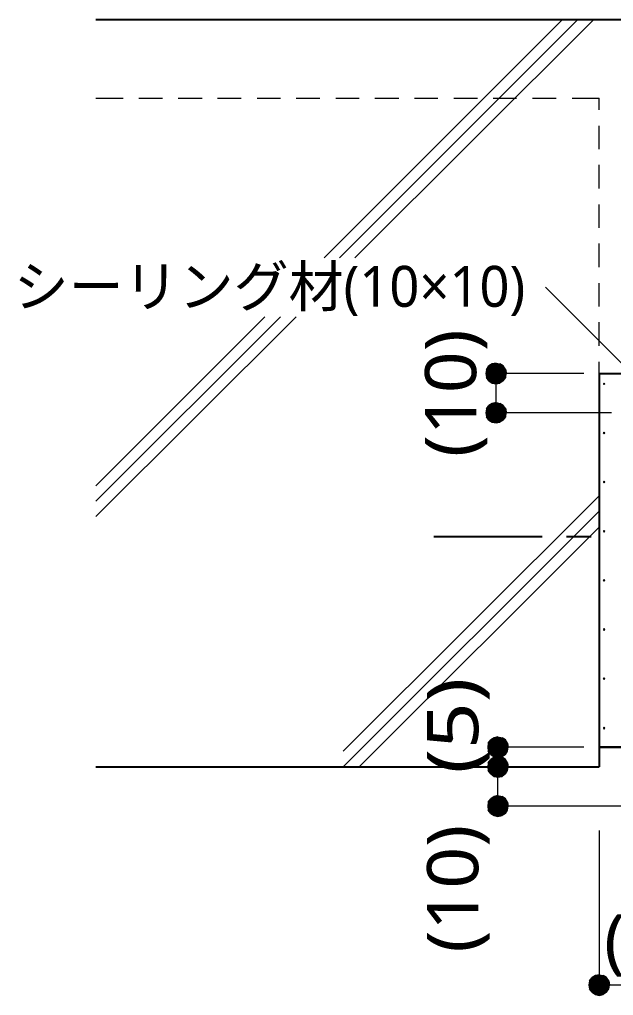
# Model space of a CAD drawing. Header units: millimetres. Extents: x 0 to 420, y 0 to 297.
# Drawn here: x 41.74 to 71.91, y 78.89 to 128.5 of the extents above; entities that cross this region are included whole.
import ezdxf
from ezdxf.enums import TextEntityAlignment as Align

# ---------------------------------------------------------------- set-up
doc = ezdxf.new("R2010")
doc.units = ezdxf.units.MM
doc.styles.add('kst32b', font='NotoSansJP-Variable.ttf')

msp = doc.modelspace()

# ---------------------------------------------------------------- hatches: boundary and pattern name
h = msp.add_hatch(color=7)
h.paths.add_polyline_path([(65.744, 110.998), (65.574, 110.892), (65.955, 110.511), (65.744, 110.998)])
h.paths.add_polyline_path([(65.574, 110.892), (65.955, 110.511), (65.469, 110.702), (65.574, 110.892)])
h.paths.add_polyline_path([(65.955, 110.511), (65.469, 110.702), (65.426, 110.511), (65.955, 110.511)])
h = msp.add_hatch(color=7)
h.paths.add_polyline_path([(66.315, 110.892), (66.146, 110.998), (65.955, 110.511), (66.315, 110.892)])
h.paths.add_polyline_path([(66.146, 110.998), (65.955, 110.511), (65.955, 111.04), (66.146, 110.998)])
h.paths.add_polyline_path([(65.955, 110.511), (65.955, 111.04), (65.744, 110.998), (65.955, 110.511)])
h = msp.add_hatch(color=7)
h.paths.add_polyline_path([(66.442, 110.3), (66.463, 110.511), (65.955, 110.511), (66.442, 110.3)])
h.paths.add_polyline_path([(66.463, 110.511), (65.955, 110.511), (66.442, 110.702), (66.463, 110.511)])
h.paths.add_polyline_path([(65.955, 110.511), (66.442, 110.702), (66.315, 110.892), (65.955, 110.511)])
h = msp.add_hatch(color=7)
h.paths.add_polyline_path([(65.426, 110.511), (65.469, 110.3), (65.955, 110.511), (65.426, 110.511)])
h.paths.add_polyline_path([(65.469, 110.3), (65.955, 110.511), (65.574, 110.13), (65.469, 110.3)])
h.paths.add_polyline_path([(65.955, 110.511), (65.574, 110.13), (65.744, 110.024), (65.955, 110.511)])
for points in [[(65.744, 110.024), (65.955, 109.982), (65.955, 110.511), (65.744, 110.024)], [(71.438, 110.024), (71.416, 110.003), (71.395, 109.982), (71.416, 109.961), (71.438, 109.94), (71.459, 109.961), (71.48, 109.982), (71.459, 110.003), (71.438, 110.024)], [(65.744, 108.035), (65.955, 107.992), (65.955, 108.5), (65.744, 108.035)], [(71.438, 107.527), (71.416, 107.505), (71.395, 107.484), (71.416, 107.463), (71.438, 107.442), (71.459, 107.463), (71.48, 107.484), (71.459, 107.505), (71.438, 107.527)], [(71.438, 105.029), (71.416, 105.008), (71.395, 104.987), (71.416, 104.966), (71.438, 104.944), (71.459, 104.966), (71.48, 104.987), (71.459, 105.008), (71.438, 105.029)], [(71.438, 102.531), (71.416, 102.51), (71.395, 102.489), (71.416, 102.468), (71.438, 102.447), (71.459, 102.468), (71.48, 102.489), (71.459, 102.51), (71.438, 102.531)], [(71.438, 100.034), (71.416, 100.012), (71.395, 99.991), (71.416, 99.97), (71.438, 99.949), (71.459, 99.97), (71.48, 99.991), (71.459, 100.012), (71.438, 100.034)], [(71.438, 97.536), (71.416, 97.515), (71.395, 97.494), (71.416, 97.472), (71.438, 97.451), (71.459, 97.472), (71.48, 97.494), (71.459, 97.515), (71.438, 97.536)], [(71.438, 95.038), (71.416, 95.017), (71.395, 94.996), (71.416, 94.975), (71.438, 94.954), (71.459, 94.975), (71.48, 94.996), (71.459, 95.017), (71.438, 95.038)], [(71.438, 92.52), (71.416, 92.498), (71.395, 92.477), (71.416, 92.456), (71.438, 92.435), (71.459, 92.456), (71.48, 92.477), (71.459, 92.498), (71.438, 92.52)], [(65.85, 91.017), (66.04, 90.974), (66.04, 91.504), (65.85, 91.017)], [(65.85, 90.022), (66.04, 89.979), (66.04, 90.509), (65.85, 90.022)], [(65.85, 88.032), (66.04, 87.99), (66.04, 88.519), (65.85, 88.032)], [(70.993, 78.93), (71.184, 78.888), (71.184, 79.417), (70.993, 78.93)]]:
    msp.add_hatch(color=7).paths.add_polyline_path(points)
h = msp.add_hatch(color=7)
h.paths.add_polyline_path([(65.955, 109.982), (66.146, 110.024), (65.955, 110.511), (65.955, 109.982)])
h.paths.add_polyline_path([(66.146, 110.024), (65.955, 110.511), (66.315, 110.13), (66.146, 110.024)])
h.paths.add_polyline_path([(65.955, 110.511), (66.315, 110.13), (66.442, 110.3), (65.955, 110.511)])
h = msp.add_hatch(color=7)
h.paths.add_polyline_path([(65.744, 108.987), (65.574, 108.881), (65.955, 108.5), (65.744, 108.987)])
h.paths.add_polyline_path([(65.574, 108.881), (65.955, 108.5), (65.469, 108.712), (65.574, 108.881)])
h.paths.add_polyline_path([(65.955, 108.5), (65.469, 108.712), (65.426, 108.5), (65.955, 108.5)])
h = msp.add_hatch(color=7)
h.paths.add_polyline_path([(66.315, 108.881), (66.146, 108.987), (65.955, 108.5), (66.315, 108.881)])
h.paths.add_polyline_path([(66.146, 108.987), (65.955, 108.5), (65.955, 109.029), (66.146, 108.987)])
h.paths.add_polyline_path([(65.955, 108.5), (65.955, 109.029), (65.744, 108.987), (65.955, 108.5)])
h = msp.add_hatch(color=7)
h.paths.add_polyline_path([(66.442, 108.31), (66.463, 108.5), (65.955, 108.5), (66.442, 108.31)])
h.paths.add_polyline_path([(66.463, 108.5), (65.955, 108.5), (66.442, 108.712), (66.463, 108.5)])
h.paths.add_polyline_path([(65.955, 108.5), (66.442, 108.712), (66.315, 108.881), (65.955, 108.5)])
h = msp.add_hatch(color=7)
h.paths.add_polyline_path([(65.426, 108.5), (65.469, 108.31), (65.955, 108.5), (65.426, 108.5)])
h.paths.add_polyline_path([(65.469, 108.31), (65.955, 108.5), (65.574, 108.14), (65.469, 108.31)])
h.paths.add_polyline_path([(65.955, 108.5), (65.574, 108.14), (65.744, 108.035), (65.955, 108.5)])
h = msp.add_hatch(color=7)
h.paths.add_polyline_path([(65.955, 107.992), (66.146, 108.035), (65.955, 108.5), (65.955, 107.992)])
h.paths.add_polyline_path([(66.146, 108.035), (65.955, 108.5), (66.315, 108.14), (66.146, 108.035)])
h.paths.add_polyline_path([(65.955, 108.5), (66.315, 108.14), (66.442, 108.31), (65.955, 108.5)])
h = msp.add_hatch(color=7)
h.paths.add_polyline_path([(65.85, 91.99), (65.68, 91.884), (66.04, 91.504), (65.85, 91.99)])
h.paths.add_polyline_path([(65.68, 91.884), (66.04, 91.504), (65.553, 91.715), (65.68, 91.884)])
h.paths.add_polyline_path([(66.04, 91.504), (65.553, 91.715), (65.532, 91.504), (66.04, 91.504)])
h = msp.add_hatch(color=7)
h.paths.add_polyline_path([(66.421, 91.884), (66.252, 91.99), (66.04, 91.504), (66.421, 91.884)])
h.paths.add_polyline_path([(66.252, 91.99), (66.04, 91.504), (66.04, 92.033), (66.252, 91.99)])
h.paths.add_polyline_path([(66.04, 91.504), (66.04, 92.033), (65.85, 91.99), (66.04, 91.504)])
h = msp.add_hatch(color=7)
h.paths.add_polyline_path([(66.527, 91.313), (66.569, 91.504), (66.04, 91.504), (66.527, 91.313)])
h.paths.add_polyline_path([(66.569, 91.504), (66.04, 91.504), (66.527, 91.715), (66.569, 91.504)])
h.paths.add_polyline_path([(66.04, 91.504), (66.527, 91.715), (66.421, 91.884), (66.04, 91.504)])
h = msp.add_hatch(color=7)
h.paths.add_polyline_path([(65.532, 91.504), (65.553, 91.313), (66.04, 91.504), (65.532, 91.504)])
h.paths.add_polyline_path([(65.553, 91.313), (66.04, 91.504), (65.68, 91.144), (65.553, 91.313)])
h.paths.add_polyline_path([(66.04, 91.504), (65.68, 91.144), (65.85, 91.017), (66.04, 91.504)])
h = msp.add_hatch(color=7)
h.paths.add_polyline_path([(66.04, 90.974), (66.252, 91.017), (66.04, 91.504), (66.04, 90.974)])
h.paths.add_polyline_path([(66.252, 91.017), (66.04, 91.504), (66.421, 91.144), (66.252, 91.017)])
h.paths.add_polyline_path([(66.04, 91.504), (66.421, 91.144), (66.527, 91.313), (66.04, 91.504)])
h = msp.add_hatch(color=7)
h.paths.add_polyline_path([(65.85, 90.996), (65.68, 90.89), (66.04, 90.509), (65.85, 90.996)])
h.paths.add_polyline_path([(65.68, 90.89), (66.04, 90.509), (65.553, 90.72), (65.68, 90.89)])
h.paths.add_polyline_path([(66.04, 90.509), (65.553, 90.72), (65.532, 90.509), (66.04, 90.509)])
h = msp.add_hatch(color=7)
h.paths.add_polyline_path([(66.421, 90.89), (66.252, 90.996), (66.04, 90.509), (66.421, 90.89)])
h.paths.add_polyline_path([(66.252, 90.996), (66.04, 90.509), (66.04, 91.038), (66.252, 90.996)])
h.paths.add_polyline_path([(66.04, 90.509), (66.04, 91.038), (65.85, 90.996), (66.04, 90.509)])
h = msp.add_hatch(color=7)
h.paths.add_polyline_path([(66.527, 90.318), (66.569, 90.509), (66.04, 90.509), (66.527, 90.318)])
h.paths.add_polyline_path([(66.569, 90.509), (66.04, 90.509), (66.527, 90.72), (66.569, 90.509)])
h.paths.add_polyline_path([(66.04, 90.509), (66.527, 90.72), (66.421, 90.89), (66.04, 90.509)])
h = msp.add_hatch(color=7)
h.paths.add_polyline_path([(65.532, 90.509), (65.553, 90.318), (66.04, 90.509), (65.532, 90.509)])
h.paths.add_polyline_path([(65.553, 90.318), (66.04, 90.509), (65.68, 90.149), (65.553, 90.318)])
h.paths.add_polyline_path([(66.04, 90.509), (65.68, 90.149), (65.85, 90.022), (66.04, 90.509)])
h = msp.add_hatch(color=7)
h.paths.add_polyline_path([(66.04, 89.979), (66.252, 90.022), (66.04, 90.509), (66.04, 89.979)])
h.paths.add_polyline_path([(66.252, 90.022), (66.04, 90.509), (66.421, 90.149), (66.252, 90.022)])
h.paths.add_polyline_path([(66.04, 90.509), (66.421, 90.149), (66.527, 90.318), (66.04, 90.509)])
h = msp.add_hatch(color=7)
h.paths.add_polyline_path([(65.85, 89.006), (65.68, 88.879), (66.04, 88.519), (65.85, 89.006)])
h.paths.add_polyline_path([(65.68, 88.879), (66.04, 88.519), (65.553, 88.709), (65.68, 88.879)])
h.paths.add_polyline_path([(66.04, 88.519), (65.553, 88.709), (65.532, 88.519), (66.04, 88.519)])
h = msp.add_hatch(color=7)
h.paths.add_polyline_path([(66.421, 88.879), (66.252, 89.006), (66.04, 88.519), (66.421, 88.879)])
h.paths.add_polyline_path([(66.252, 89.006), (66.04, 88.519), (66.04, 89.048), (66.252, 89.006)])
h.paths.add_polyline_path([(66.04, 88.519), (66.04, 89.048), (65.85, 89.006), (66.04, 88.519)])
h = msp.add_hatch(color=7)
h.paths.add_polyline_path([(66.527, 88.307), (66.569, 88.519), (66.04, 88.519), (66.527, 88.307)])
h.paths.add_polyline_path([(66.569, 88.519), (66.04, 88.519), (66.527, 88.709), (66.569, 88.519)])
h.paths.add_polyline_path([(66.04, 88.519), (66.527, 88.709), (66.421, 88.879), (66.04, 88.519)])
h = msp.add_hatch(color=7)
h.paths.add_polyline_path([(65.532, 88.519), (65.553, 88.307), (66.04, 88.519), (65.532, 88.519)])
h.paths.add_polyline_path([(65.553, 88.307), (66.04, 88.519), (65.68, 88.138), (65.553, 88.307)])
h.paths.add_polyline_path([(66.04, 88.519), (65.68, 88.138), (65.85, 88.032), (66.04, 88.519)])
h = msp.add_hatch(color=7)
h.paths.add_polyline_path([(66.04, 87.99), (66.252, 88.032), (66.04, 88.519), (66.04, 87.99)])
h.paths.add_polyline_path([(66.252, 88.032), (66.04, 88.519), (66.421, 88.138), (66.252, 88.032)])
h.paths.add_polyline_path([(66.04, 88.519), (66.421, 88.138), (66.527, 88.307), (66.04, 88.519)])
h = msp.add_hatch(color=7)
h.paths.add_polyline_path([(70.993, 79.904), (70.824, 79.798), (71.184, 79.417), (70.993, 79.904)])
h.paths.add_polyline_path([(70.824, 79.798), (71.184, 79.417), (70.697, 79.629), (70.824, 79.798)])
h.paths.add_polyline_path([(71.184, 79.417), (70.697, 79.629), (70.654, 79.417), (71.184, 79.417)])
h = msp.add_hatch(color=7)
h.paths.add_polyline_path([(71.565, 79.798), (71.395, 79.904), (71.184, 79.417), (71.565, 79.798)])
h.paths.add_polyline_path([(71.395, 79.904), (71.184, 79.417), (71.184, 79.946), (71.395, 79.904)])
h.paths.add_polyline_path([(71.184, 79.417), (71.184, 79.946), (70.993, 79.904), (71.184, 79.417)])
h = msp.add_hatch(color=7)
h.paths.add_polyline_path([(70.654, 79.417), (70.697, 79.227), (71.184, 79.417), (70.654, 79.417)])
h.paths.add_polyline_path([(70.697, 79.227), (71.184, 79.417), (70.824, 79.057), (70.697, 79.227)])
h.paths.add_polyline_path([(71.184, 79.417), (70.824, 79.057), (70.993, 78.93), (71.184, 79.417)])
h = msp.add_hatch(color=7)
h.paths.add_polyline_path([(71.67, 79.227), (71.713, 79.417), (71.184, 79.417), (71.67, 79.227)])
h.paths.add_polyline_path([(71.713, 79.417), (71.184, 79.417), (71.67, 79.629), (71.713, 79.417)])
h.paths.add_polyline_path([(71.184, 79.417), (71.67, 79.629), (71.565, 79.798), (71.184, 79.417)])
h = msp.add_hatch(color=7)
h.paths.add_polyline_path([(71.184, 78.888), (71.395, 78.93), (71.184, 79.417), (71.184, 78.888)])
h.paths.add_polyline_path([(71.395, 78.93), (71.184, 79.417), (71.565, 79.057), (71.395, 78.93)])
h.paths.add_polyline_path([(71.184, 79.417), (71.565, 79.057), (71.67, 79.227), (71.184, 79.417)])

# ---------------------------------------------------------------- linework, layer by layer
at = {"lineweight": 25}
for points in [[(45.614, 128.503), (72.792, 128.503)], [(71.184, 110.511), (71.184, 90.509)], [(71.184, 110.511), (75.184, 110.511)], [(62.78, 102.214), (68.284, 102.214)], [(69.533, 102.214), (70.781, 102.214)], [(45.614, 90.509), (71.184, 90.509)]]:
    msp.add_lwpolyline(points, dxfattribs=at)
at = {"lineweight": 13}
for points in [[(57.214, 116.396), (69.321, 128.503)], [(57.997, 116.396), (70.104, 128.503)], [(58.78, 116.396), (70.908, 128.503)], [(45.614, 124.502), (47.011, 124.502)], [(47.794, 124.502), (49.001, 124.502)], [(49.805, 124.502), (51.012, 124.502)], [(51.795, 124.502), (53.001, 124.502)], [(53.806, 124.502), (54.991, 124.502)], [(55.795, 124.502), (57.002, 124.502)], [(57.806, 124.502), (58.992, 124.502)], [(59.796, 124.502), (61.002, 124.502)], [(61.807, 124.502), (62.992, 124.502)], [(63.796, 124.502), (65.003, 124.502)], [(65.807, 124.502), (66.993, 124.502)], [(67.797, 124.502), (69.003, 124.502)], [(69.808, 124.502), (71.184, 124.502)], [(71.184, 123.91), (71.184, 124.502)], [(71.184, 121.92), (71.184, 123.105)], [(71.184, 119.909), (71.184, 121.116)], [(71.184, 117.919), (71.184, 119.105)], [(71.184, 115.909), (71.184, 117.115)], [(73.956, 109.389), (68.453, 114.893)], [(71.184, 113.919), (71.184, 115.104)], [(45.614, 104.796), (54.208, 113.39)], [(45.614, 104.013), (54.991, 113.39)], [(45.614, 103.23), (55.795, 113.39)], [(71.184, 111.908), (71.184, 113.115)], [(71.184, 110.511), (71.184, 111.104)], [(70.4, 110.511), (65.955, 110.511)], [(65.955, 108.5), (65.955, 110.511)], [(71.819, 108.5), (65.955, 108.5)], [(58.187, 91.313), (71.184, 104.288)], [(58.187, 90.509), (71.184, 103.505)], [(58.992, 90.509), (71.184, 102.701)], [(70.4, 91.504), (66.04, 91.504)], [(66.04, 88.519), (66.04, 90.509), (66.04, 91.504)], [(74.316, 88.519), (66.04, 88.519)], [(71.184, 87.27), (71.184, 79.417)], [(83.185, 79.417), (78.19, 79.417), (71.184, 79.417)]]:
    msp.add_lwpolyline(points, dxfattribs=at)
at = {"lineweight": 0}
for points in [[(65.955, 110.511), (65.469, 110.702), (65.426, 110.511)], [(65.574, 110.892), (65.955, 110.511), (65.469, 110.702)], [(65.744, 110.998), (65.574, 110.892), (65.955, 110.511)], [(65.955, 110.511), (65.955, 111.04), (65.744, 110.998)], [(66.146, 110.998), (65.955, 110.511), (65.955, 111.04)], [(66.315, 110.892), (66.146, 110.998), (65.955, 110.511)], [(65.955, 110.511), (66.442, 110.702), (66.315, 110.892)], [(66.463, 110.511), (65.955, 110.511), (66.442, 110.702)], [(65.426, 110.511), (65.469, 110.3), (65.955, 110.511)], [(65.469, 110.3), (65.955, 110.511), (65.574, 110.13)], [(65.955, 110.511), (65.574, 110.13), (65.744, 110.024)], [(65.744, 110.024), (65.955, 109.982), (65.955, 110.511)], [(65.955, 109.982), (66.146, 110.024), (65.955, 110.511)], [(66.146, 110.024), (65.955, 110.511), (66.315, 110.13)], [(65.955, 110.511), (66.315, 110.13), (66.442, 110.3)], [(66.442, 110.3), (66.463, 110.511), (65.955, 110.511)], [(71.438, 110.024), (71.416, 110.003), (71.395, 109.982), (71.416, 109.961), (71.438, 109.94), (71.459, 109.961), (71.48, 109.982), (71.459, 110.003)], [(65.955, 108.5), (65.469, 108.712), (65.426, 108.5)], [(65.574, 108.881), (65.955, 108.5), (65.469, 108.712)], [(65.744, 108.987), (65.574, 108.881), (65.955, 108.5)], [(65.955, 108.5), (65.955, 109.029), (65.744, 108.987)], [(66.146, 108.987), (65.955, 108.5), (65.955, 109.029)], [(66.315, 108.881), (66.146, 108.987), (65.955, 108.5)], [(65.955, 108.5), (66.442, 108.712), (66.315, 108.881)], [(66.463, 108.5), (65.955, 108.5), (66.442, 108.712)], [(65.426, 108.5), (65.469, 108.31), (65.955, 108.5)], [(65.469, 108.31), (65.955, 108.5), (65.574, 108.14)], [(65.955, 108.5), (65.574, 108.14), (65.744, 108.035)], [(65.744, 108.035), (65.955, 107.992), (65.955, 108.5)], [(65.955, 107.992), (66.146, 108.035), (65.955, 108.5)], [(66.146, 108.035), (65.955, 108.5), (66.315, 108.14)], [(65.955, 108.5), (66.315, 108.14), (66.442, 108.31)], [(66.442, 108.31), (66.463, 108.5), (65.955, 108.5)], [(71.438, 107.527), (71.416, 107.505), (71.395, 107.484), (71.416, 107.463), (71.438, 107.442), (71.459, 107.463), (71.48, 107.484), (71.459, 107.505)], [(71.438, 105.029), (71.416, 105.008), (71.395, 104.987), (71.416, 104.966), (71.438, 104.944), (71.459, 104.966), (71.48, 104.987), (71.459, 105.008)], [(71.438, 102.531), (71.416, 102.51), (71.395, 102.489), (71.416, 102.468), (71.438, 102.447), (71.459, 102.468), (71.48, 102.489), (71.459, 102.51)], [(71.438, 100.034), (71.416, 100.012), (71.395, 99.991), (71.416, 99.97), (71.438, 99.949), (71.459, 99.97), (71.48, 99.991), (71.459, 100.012)], [(71.438, 97.536), (71.416, 97.515), (71.395, 97.494), (71.416, 97.472), (71.438, 97.451), (71.459, 97.472), (71.48, 97.494), (71.459, 97.515)], [(71.438, 95.038), (71.416, 95.017), (71.395, 94.996), (71.416, 94.975), (71.438, 94.954), (71.459, 94.975), (71.48, 94.996), (71.459, 95.017)], [(71.438, 92.52), (71.416, 92.498), (71.395, 92.477), (71.416, 92.456), (71.438, 92.435), (71.459, 92.456), (71.48, 92.477), (71.459, 92.498)], [(65.68, 91.884), (66.04, 91.504), (65.553, 91.715)], [(65.85, 91.99), (65.68, 91.884), (66.04, 91.504)], [(66.04, 91.504), (66.04, 92.033), (65.85, 91.99)], [(66.252, 91.99), (66.04, 91.504), (66.04, 92.033)], [(66.421, 91.884), (66.252, 91.99), (66.04, 91.504)], [(66.04, 91.504), (66.527, 91.715), (66.421, 91.884)], [(66.04, 91.504), (65.553, 91.715), (65.532, 91.504)], [(65.532, 91.504), (65.553, 91.313), (66.04, 91.504)], [(65.553, 91.313), (66.04, 91.504), (65.68, 91.144)], [(66.04, 91.504), (65.68, 91.144), (65.85, 91.017)], [(65.85, 91.017), (66.04, 90.974), (66.04, 91.504)], [(66.569, 91.504), (66.04, 91.504), (66.527, 91.715)], [(66.04, 90.974), (66.252, 91.017), (66.04, 91.504)], [(66.252, 91.017), (66.04, 91.504), (66.421, 91.144)], [(66.04, 91.504), (66.421, 91.144), (66.527, 91.313)], [(66.527, 91.313), (66.569, 91.504), (66.04, 91.504)], [(65.68, 90.89), (66.04, 90.509), (65.553, 90.72)], [(65.85, 90.996), (65.68, 90.89), (66.04, 90.509)], [(66.04, 90.509), (66.04, 91.038), (65.85, 90.996)], [(66.252, 90.996), (66.04, 90.509), (66.04, 91.038)], [(66.421, 90.89), (66.252, 90.996), (66.04, 90.509)], [(66.04, 90.509), (66.527, 90.72), (66.421, 90.89)], [(66.04, 90.509), (65.553, 90.72), (65.532, 90.509)], [(65.532, 90.509), (65.553, 90.318), (66.04, 90.509)], [(65.553, 90.318), (66.04, 90.509), (65.68, 90.149)], [(66.04, 90.509), (65.68, 90.149), (65.85, 90.022)], [(65.85, 90.022), (66.04, 89.979), (66.04, 90.509)], [(66.569, 90.509), (66.04, 90.509), (66.527, 90.72)], [(66.04, 89.979), (66.252, 90.022), (66.04, 90.509)], [(66.252, 90.022), (66.04, 90.509), (66.421, 90.149)], [(66.04, 90.509), (66.421, 90.149), (66.527, 90.318)], [(66.527, 90.318), (66.569, 90.509), (66.04, 90.509)], [(65.68, 88.879), (66.04, 88.519), (65.553, 88.709)], [(65.85, 89.006), (65.68, 88.879), (66.04, 88.519)], [(66.04, 88.519), (66.04, 89.048), (65.85, 89.006)], [(66.252, 89.006), (66.04, 88.519), (66.04, 89.048)], [(66.421, 88.879), (66.252, 89.006), (66.04, 88.519)], [(66.04, 88.519), (66.527, 88.709), (66.421, 88.879)], [(66.04, 88.519), (65.553, 88.709), (65.532, 88.519)], [(65.532, 88.519), (65.553, 88.307), (66.04, 88.519)], [(65.553, 88.307), (66.04, 88.519), (65.68, 88.138)], [(66.04, 88.519), (65.68, 88.138), (65.85, 88.032)], [(65.85, 88.032), (66.04, 87.99), (66.04, 88.519)], [(66.569, 88.519), (66.04, 88.519), (66.527, 88.709)], [(66.04, 87.99), (66.252, 88.032), (66.04, 88.519)], [(66.252, 88.032), (66.04, 88.519), (66.421, 88.138)], [(66.04, 88.519), (66.421, 88.138), (66.527, 88.307)], [(66.527, 88.307), (66.569, 88.519), (66.04, 88.519)], [(70.993, 79.904), (70.824, 79.798), (71.184, 79.417)], [(71.184, 79.417), (71.184, 79.946), (70.993, 79.904)], [(71.395, 79.904), (71.184, 79.417), (71.184, 79.946)], [(71.565, 79.798), (71.395, 79.904), (71.184, 79.417)], [(71.184, 79.417), (70.697, 79.629), (70.654, 79.417)], [(70.654, 79.417), (70.697, 79.227), (71.184, 79.417)], [(70.824, 79.798), (71.184, 79.417), (70.697, 79.629)], [(70.697, 79.227), (71.184, 79.417), (70.824, 79.057)], [(71.184, 79.417), (70.824, 79.057), (70.993, 78.93)], [(70.993, 78.93), (71.184, 78.888), (71.184, 79.417)], [(71.184, 79.417), (71.67, 79.629), (71.565, 79.798)], [(71.713, 79.417), (71.184, 79.417), (71.67, 79.629)], [(71.184, 78.888), (71.395, 78.93), (71.184, 79.417)], [(71.395, 78.93), (71.184, 79.417), (71.565, 79.057)], [(71.184, 79.417), (71.565, 79.057), (71.67, 79.227)], [(71.67, 79.227), (71.713, 79.417), (71.184, 79.417)]]:
    msp.add_lwpolyline(points, close=True, dxfattribs=at)
at = {"lineweight": 30}
msp.add_lwpolyline([(71.184, 91.504), (78.19, 91.504)], dxfattribs=at)

# ---------------------------------------------------------------- texts
at = {"style": 'kst32b'}
for s, height, p, p2 in [('シーリング材(10×10)', 2.07913, (41.444, 113.898), (67.433, 113.898)), ('(10)', 2.5989, (64.939, 106.257), (64.939, 112.754)), ('(5)', 2.5989, (65.045, 90.17), (65.045, 95.043)), ('(10)', 2.5989, (65.045, 81.068), (65.045, 87.566)), ('(35)(25)', 2.5989, (71.438, 80.412), (83.946, 80.412))]:
    msp.add_text(s, height=height, dxfattribs=at).set_placement(p, p2, align=Align.FIT)

doc.saveas('drawing.dxf')
